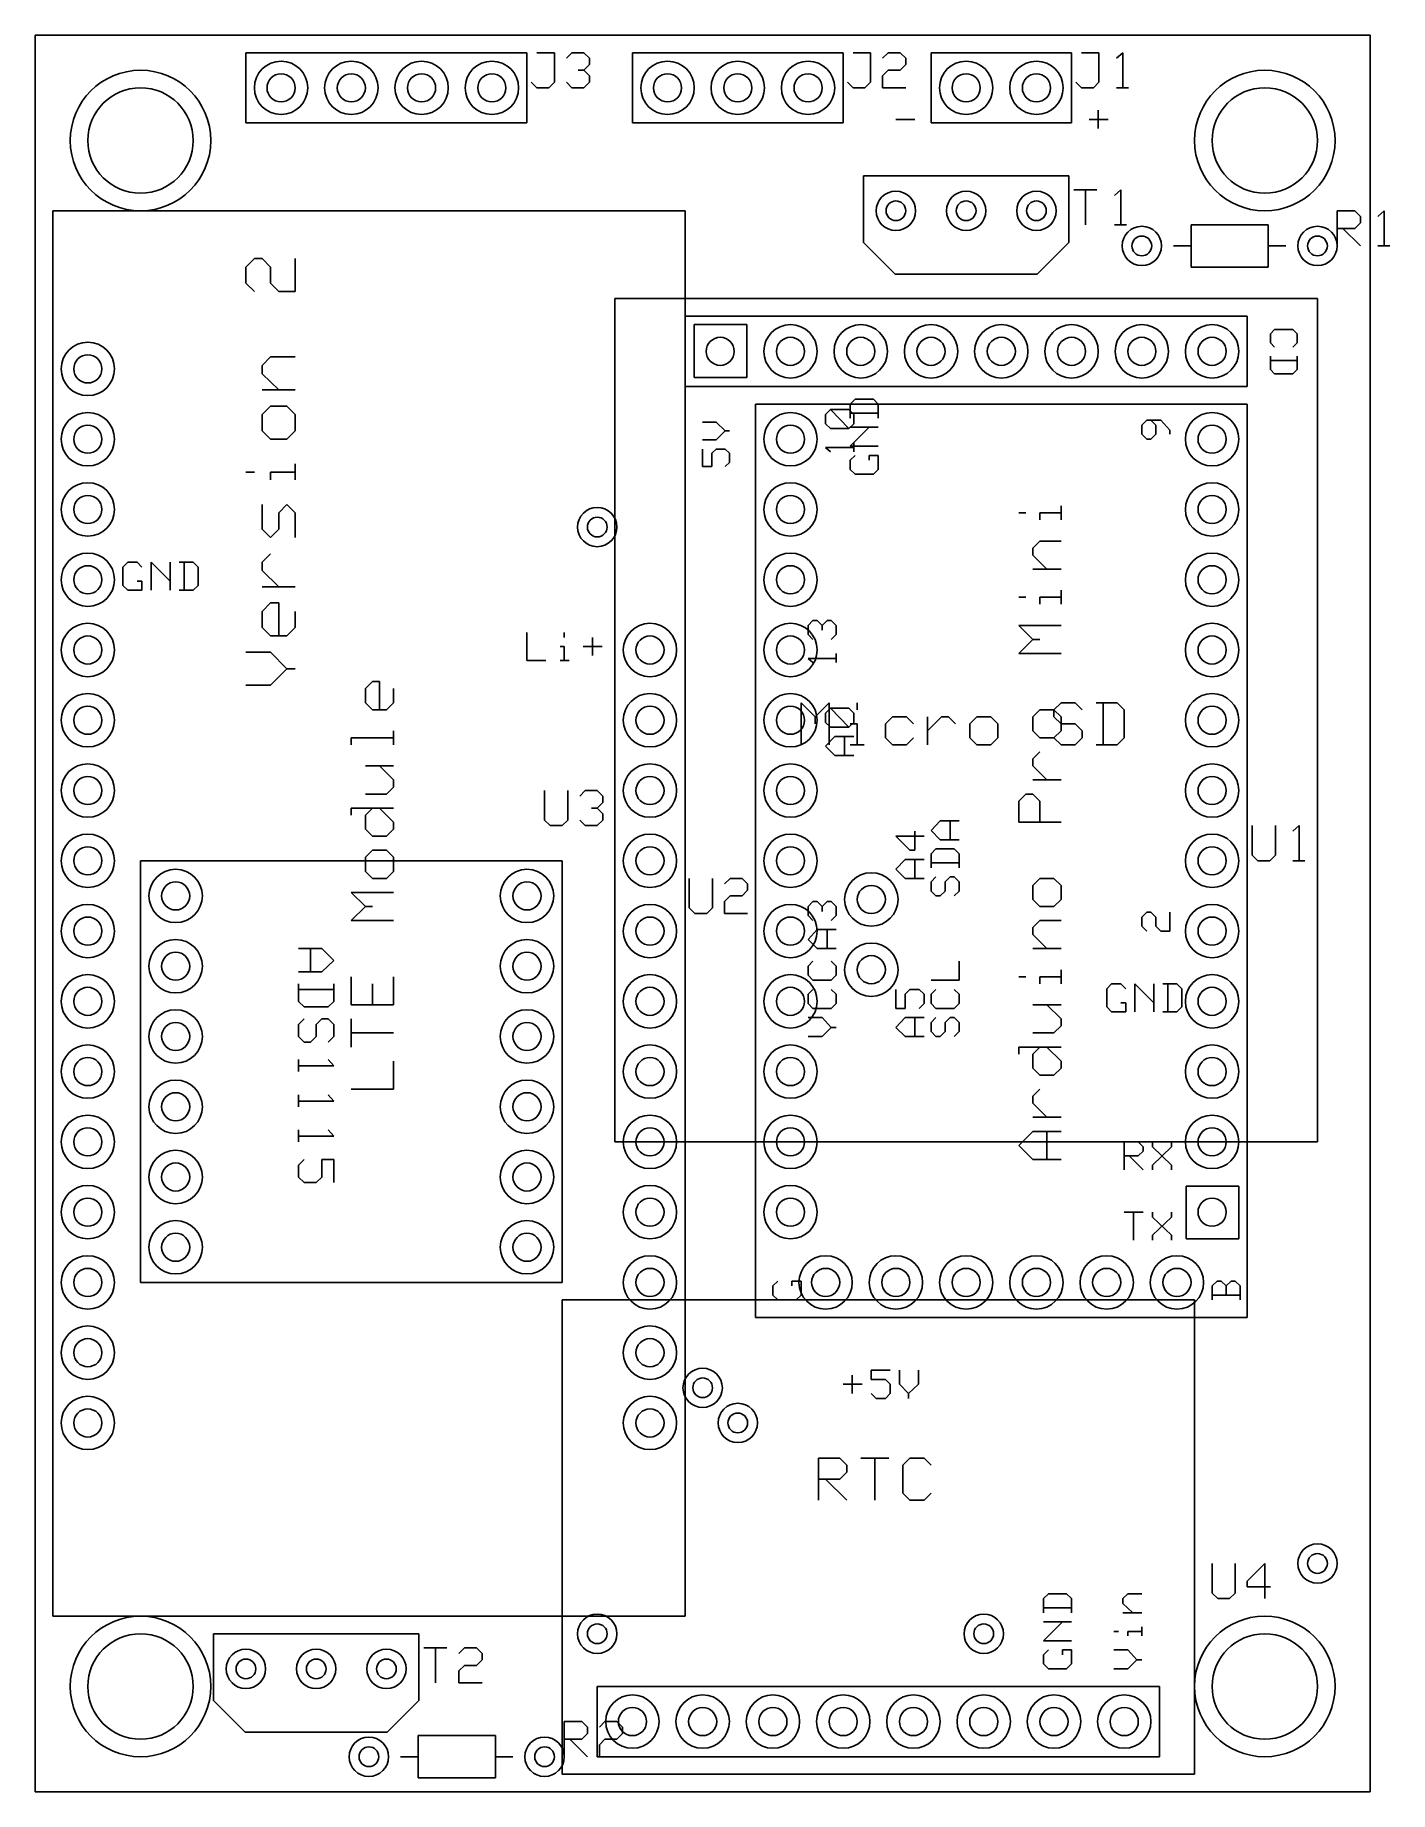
# Model space of a CAD drawing. Extents: x 0 to 49, y 0 to 63.5.
import ezdxf

# ---------------------------------------------------------------- set-up
doc = ezdxf.new("R2010")
doc.units = 0
doc.layers.get('0').update_dxf_attribs({"linetype": 'CONTINUOUS'})

msp = doc.modelspace()

# ---------------------------------------------------------------- linework, layer by layer
at = {"color": 7}
for p, q in [((0, 63.5), (48.26, 63.5)), ((0, 0), (0, 63.5)), ((48.26, 63.5), (48.26, 0)), ((7.62, 62.865), (17.78, 62.865)), ((7.62, 62.865), (7.62, 60.325)), ((17.78, 60.325), (17.78, 62.865)), ((18.136, 62.865), (18.771, 62.865)), ((18.771, 62.865), (18.771, 61.798)), ((19.202, 62.662), (19.406, 62.865)), ((19.406, 62.865), (19.837, 62.865)), ((19.837, 62.865), (20.041, 62.662)), ((21.59, 62.865), (29.21, 62.865)), ((21.59, 62.865), (21.59, 60.325)), ((29.21, 60.325), (29.21, 62.865)), ((29.566, 62.865), (30.201, 62.865)), ((30.201, 62.865), (30.201, 61.798)), ((30.632, 62.662), (30.836, 62.865)), ((30.836, 62.865), (31.267, 62.865)), ((31.267, 62.865), (31.471, 62.662)), ((32.385, 62.865), (32.385, 60.325)), ((37.465, 62.865), (32.385, 62.865)), ((37.465, 60.325), (37.465, 62.865)), ((37.821, 62.865), (38.456, 62.865)), ((38.456, 62.865), (38.456, 61.798)), ((39.091, 62.662), (39.319, 62.865)), ((39.319, 62.865), (39.319, 61.595)), ((19.837, 62.23), (19.634, 62.23)), ((20.041, 62.433), (19.837, 62.23)), ((19.837, 62.23), (20.041, 62.027)), ((20.041, 62.662), (20.041, 62.433)), ((30.836, 62.23), (30.632, 62.027)), ((31.267, 62.23), (30.836, 62.23)), ((31.471, 62.433), (31.267, 62.23)), ((31.471, 62.662), (31.471, 62.433)), ((18.136, 61.595), (17.932, 61.798)), ((18.567, 61.595), (18.136, 61.595)), ((18.771, 61.798), (18.567, 61.595)), ((19.406, 61.595), (19.202, 61.798)), ((19.837, 61.595), (19.406, 61.595)), ((20.041, 61.798), (19.837, 61.595)), ((20.041, 62.027), (20.041, 61.798)), ((29.566, 61.595), (29.362, 61.798)), ((29.997, 61.595), (29.566, 61.595)), ((30.201, 61.798), (29.997, 61.595)), ((30.632, 62.027), (30.632, 61.595)), ((30.632, 61.595), (31.471, 61.595)), ((37.821, 61.595), (37.617, 61.798)), ((38.252, 61.595), (37.821, 61.595)), ((38.456, 61.798), (38.252, 61.595)), ((39.091, 61.595), (39.522, 61.595)), ((7.62, 60.325), (17.78, 60.325)), ((21.59, 60.325), (29.21, 60.325)), ((31.115, 60.452), (31.801, 60.452)), ((32.385, 60.325), (37.465, 60.325)), ((38.1, 60.452), (38.786, 60.452)), ((38.43, 60.782), (38.43, 60.122)), ((29.947, 58.42), (29.947, 56.007)), ((37.363, 58.42), (29.947, 58.42)), ((37.363, 56.007), (37.363, 58.42)), ((37.541, 57.912), (38.379, 57.912)), ((37.973, 57.912), (37.973, 56.642)), ((39.014, 57.709), (39.243, 57.912)), ((39.243, 57.912), (39.243, 56.642)), ((0.635, 57.15), (23.495, 57.15)), ((0.635, 57.15), (0.635, 6.35)), ((23.495, 6.35), (23.495, 57.15)), ((47.066, 55.88), (47.066, 57.15)), ((47.066, 57.15), (47.701, 57.15)), ((47.701, 57.15), (47.904, 56.947)), ((48.539, 56.947), (48.768, 57.15)), ((48.768, 57.15), (48.768, 55.88)), ((39.014, 56.642), (39.446, 56.642)), ((41.783, 55.118), (41.783, 56.642)), ((44.577, 56.642), (41.783, 56.642)), ((44.577, 56.642), (44.577, 55.118)), ((47.701, 56.515), (47.066, 56.515)), ((47.269, 56.515), (47.904, 55.88)), ((47.904, 56.718), (47.701, 56.515)), ((47.904, 56.947), (47.904, 56.718)), ((29.947, 56.007), (31.09, 54.864)), ((36.22, 54.864), (37.363, 56.007)), ((41.783, 55.88), (41.148, 55.88)), ((44.577, 55.88), (45.212, 55.88)), ((48.539, 55.88), (48.971, 55.88)), ((7.62, 55.118), (7.925, 55.423)), ((7.925, 55.423), (8.204, 55.423)), ((8.204, 55.423), (8.509, 55.118)), ((9.398, 54.229), (9.398, 55.423)), ((7.62, 54.534), (7.62, 55.118)), ((8.509, 55.118), (8.509, 54.534)), ((31.09, 54.864), (36.22, 54.864)), ((41.783, 55.118), (44.577, 55.118)), ((7.925, 54.229), (7.62, 54.534)), ((8.509, 54.534), (8.814, 54.229)), ((8.814, 54.229), (9.398, 54.229)), ((20.955, 53.975), (20.955, 23.495)), ((46.355, 53.975), (20.955, 53.975)), ((46.355, 53.975), (46.355, 23.495)), ((23.495, 53.34), (23.495, 50.8)), ((23.495, 53.34), (43.815, 53.34)), ((43.815, 50.8), (43.815, 53.34)), ((23.825, 53.035), (25.73, 53.035)), ((23.825, 51.13), (23.825, 53.035)), ((25.73, 53.035), (25.73, 51.13)), ((44.806, 52.857), (44.653, 52.705)), ((44.653, 52.705), (44.653, 52.375)), ((45.466, 52.857), (44.806, 52.857)), ((45.618, 52.705), (45.466, 52.857)), ((45.618, 52.375), (45.618, 52.705)), ((44.653, 52.375), (44.806, 52.222)), ((45.466, 52.222), (45.618, 52.375)), ((8.204, 51.562), (8.509, 51.867)), ((8.204, 51.257), (8.204, 51.562)), ((8.509, 51.867), (9.398, 51.867)), ((44.653, 51.41), (44.653, 51.892)), ((45.618, 51.74), (44.653, 51.74)), ((45.618, 51.892), (45.618, 51.41)), ((8.814, 50.673), (8.204, 51.257)), ((43.815, 50.8), (23.495, 50.8)), ((25.73, 51.13), (23.825, 51.13)), ((44.806, 51.257), (44.653, 51.41)), ((45.466, 51.257), (44.806, 51.257)), ((45.618, 51.41), (45.466, 51.257)), ((8.204, 50.673), (9.398, 50.673)), ((26.035, 17.145), (26.035, 50.165)), ((26.035, 50.165), (43.815, 50.165)), ((29.464, 50.165), (29.642, 50.343)), ((29.464, 49.657), (29.464, 50.165)), ((29.642, 50.343), (30.302, 50.343)), ((30.302, 50.343), (30.48, 50.165)), ((30.48, 50.165), (30.48, 49.657)), ((43.815, 17.145), (43.815, 50.165)), ((8.509, 50.089), (8.204, 49.784)), ((8.204, 49.784), (8.204, 49.2)), ((9.093, 50.089), (8.509, 50.089)), ((9.398, 49.784), (9.093, 50.089)), ((9.398, 49.2), (9.398, 49.784)), ((28.575, 49.784), (28.753, 49.962)), ((28.575, 49.454), (28.575, 49.784)), ((28.753, 49.962), (29.413, 49.962)), ((29.413, 49.276), (28.753, 49.962)), ((29.413, 49.962), (29.591, 49.784)), ((29.464, 49.835), (30.48, 49.835)), ((29.591, 49.784), (29.591, 49.454)), ((40.005, 49.403), (40.183, 49.581)), ((40.183, 49.581), (40.691, 49.581)), ((40.335, 49.581), (40.513, 49.403)), ((40.691, 49.581), (41.021, 49.225)), ((8.204, 49.2), (8.509, 48.895)), ((8.509, 48.895), (9.093, 48.895)), ((9.093, 48.895), (9.398, 49.2)), ((24.613, 49.505), (24.13, 49.505)), ((24.943, 49.2), (24.613, 49.505)), ((24.613, 48.87), (24.943, 49.2)), ((24.943, 49.2), (25.095, 49.2)), ((28.753, 49.276), (28.575, 49.454)), ((29.413, 49.276), (28.753, 49.276)), ((29.591, 49.454), (29.413, 49.276)), ((29.464, 48.641), (30.15, 49.327)), ((29.464, 49.327), (30.48, 49.327)), ((40.005, 49.073), (40.005, 49.403)), ((40.183, 48.895), (40.005, 49.073)), ((40.335, 48.895), (40.183, 48.895)), ((40.513, 49.073), (40.335, 48.895)), ((40.513, 49.403), (40.513, 49.073)), ((41.021, 49.225), (41.021, 49.073)), ((24.13, 48.87), (24.613, 48.87)), ((24.13, 48.539), (24.13, 47.904)), ((24.46, 48.387), (24.613, 48.539)), ((24.46, 47.904), (24.46, 48.387)), ((24.613, 48.539), (24.943, 48.539)), ((24.943, 48.539), (25.095, 48.387)), ((25.095, 48.387), (25.095, 48.057)), ((28.753, 48.438), (28.575, 48.59)), ((28.575, 48.59), (29.591, 48.59)), ((30.48, 48.641), (29.464, 48.641)), ((29.642, 48.311), (29.464, 48.133)), ((29.591, 48.438), (29.591, 48.768)), ((30.48, 48.311), (30.15, 48.311)), ((30.15, 48.311), (30.15, 48.133)), ((30.48, 47.803), (30.48, 48.311)), ((7.62, 47.701), (7.925, 47.701)), ((8.509, 47.422), (8.509, 47.701)), ((8.509, 47.701), (9.398, 47.701)), ((9.398, 47.422), (9.398, 48.006)), ((24.13, 47.904), (24.46, 47.904)), ((25.095, 48.057), (24.943, 47.904)), ((29.464, 48.133), (29.464, 47.803)), ((29.464, 47.803), (29.642, 47.625)), ((29.642, 47.625), (30.302, 47.625)), ((30.302, 47.625), (30.48, 47.803)), ((8.204, 46.533), (8.204, 45.644)), ((8.814, 46.228), (9.093, 46.533)), ((9.093, 46.533), (9.398, 46.228)), ((37.084, 45.974), (37.084, 46.482)), ((8.814, 45.644), (8.814, 46.228)), ((9.398, 46.228), (9.398, 45.339)), ((35.56, 46.228), (35.814, 46.228)), ((36.322, 45.974), (36.322, 46.228)), ((36.322, 46.228), (37.084, 46.228)), ((8.204, 45.644), (8.509, 45.339)), ((8.509, 45.339), (8.814, 45.644)), ((36.068, 44.958), (36.322, 45.212)), ((36.322, 45.212), (37.084, 45.212)), ((3.353, 44.45), (3.175, 44.272)), ((3.683, 44.45), (3.353, 44.45)), ((3.861, 44.272), (3.683, 44.45)), ((4.191, 43.434), (4.191, 44.45)), ((4.191, 44.45), (4.877, 43.764)), ((4.877, 44.45), (4.877, 43.434)), ((5.207, 44.45), (5.715, 44.45)), ((5.385, 44.45), (5.385, 43.434)), ((5.715, 44.45), (5.893, 44.272)), ((8.204, 44.45), (8.509, 44.755)), ((8.204, 44.145), (8.204, 44.45)), ((36.068, 44.704), (36.068, 44.958)), ((36.576, 44.196), (36.068, 44.704)), ((3.175, 44.272), (3.175, 43.612)), ((5.893, 44.272), (5.893, 43.612)), ((8.814, 43.561), (8.204, 44.145)), ((36.068, 44.196), (37.084, 44.196)), ((3.175, 43.612), (3.353, 43.434)), ((3.353, 43.434), (3.861, 43.434)), ((3.861, 43.764), (3.683, 43.764)), ((3.861, 43.434), (3.861, 43.764)), ((5.715, 43.434), (5.207, 43.434)), ((5.893, 43.612), (5.715, 43.434)), ((8.204, 43.561), (9.398, 43.561)), ((35.56, 43.18), (35.814, 43.18)), ((36.322, 42.926), (36.322, 43.18)), ((36.322, 43.18), (37.084, 43.18)), ((37.084, 42.926), (37.084, 43.434)), ((8.509, 42.977), (8.204, 42.672)), ((8.204, 42.672), (8.204, 42.088)), ((8.814, 42.977), (8.509, 42.977)), ((8.814, 41.783), (8.814, 42.977)), ((9.398, 42.088), (9.398, 42.672)), ((8.204, 42.088), (8.509, 41.783)), ((9.093, 41.783), (9.398, 42.088)), ((17.78, 41.91), (17.78, 40.894)), ((19.126, 41.91), (19.126, 41.732)), ((27.94, 42.164), (28.118, 42.342)), ((27.94, 41.834), (27.94, 42.164)), ((28.118, 42.342), (28.27, 42.342)), ((28.27, 42.342), (28.448, 42.164)), ((28.448, 42.164), (28.626, 42.342)), ((28.448, 42.164), (28.448, 41.986)), ((28.626, 42.342), (28.778, 42.342)), ((28.778, 42.342), (28.956, 42.164)), ((28.956, 42.164), (28.956, 41.834)), ((36.068, 41.656), (35.56, 42.164)), ((35.56, 42.164), (37.084, 42.164)), ((8.509, 41.783), (9.093, 41.783)), ((18.974, 41.402), (19.126, 41.402)), ((19.126, 41.402), (19.126, 40.894)), ((19.812, 41.402), (20.498, 41.402)), ((20.142, 41.732), (20.142, 41.072)), ((28.118, 41.656), (27.94, 41.834)), ((28.956, 41.834), (28.778, 41.656)), ((35.56, 41.148), (36.068, 41.656)), ((36.068, 41.656), (36.322, 41.656)), ((8.509, 41.199), (7.62, 41.199)), ((9.093, 40.589), (8.509, 41.199)), ((17.78, 40.894), (18.466, 40.894)), ((18.974, 40.894), (19.304, 40.894)), ((28.118, 40.818), (27.94, 40.97)), ((27.94, 40.97), (28.956, 40.97)), ((28.956, 40.818), (28.956, 41.148)), ((37.084, 41.148), (35.56, 41.148)), ((7.62, 40.005), (8.509, 40.005)), ((8.509, 40.005), (9.093, 40.589)), ((9.093, 40.589), (9.398, 40.589)), ((12.192, 40.132), (11.938, 39.878)), ((12.446, 40.132), (12.192, 40.132)), ((12.446, 39.116), (12.446, 40.132)), ((11.938, 39.878), (11.938, 39.37)), ((12.954, 39.37), (12.954, 39.878)), ((11.938, 39.37), (12.192, 39.116)), ((12.192, 39.116), (12.7, 39.116)), ((12.7, 39.116), (12.954, 39.37)), ((27.686, 37.846), (27.686, 39.37)), ((27.686, 39.37), (28.194, 38.862)), ((28.194, 38.862), (28.702, 39.37)), ((28.194, 38.862), (28.194, 38.608)), ((28.575, 38.989), (28.753, 39.167)), ((28.575, 38.659), (28.575, 38.989)), ((28.702, 39.37), (28.702, 37.846)), ((28.753, 39.167), (29.413, 39.167)), ((29.413, 38.481), (28.753, 39.167)), ((29.413, 39.167), (29.591, 38.989)), ((29.591, 38.989), (29.591, 38.659)), ((29.718, 39.37), (29.718, 39.116)), ((30.988, 38.862), (30.734, 38.608)), ((31.496, 38.862), (30.988, 38.862)), ((31.75, 38.608), (31.496, 38.862)), ((32.258, 38.862), (32.258, 37.846)), ((32.258, 38.354), (32.766, 38.862)), ((32.766, 38.862), (33.02, 38.862)), ((33.02, 38.862), (33.274, 38.608)), ((34.036, 38.862), (33.782, 38.608)), ((34.544, 38.862), (34.036, 38.862)), ((34.798, 38.608), (34.544, 38.862)), ((36.322, 39.116), (36.068, 38.862)), ((36.068, 38.862), (36.068, 38.354)), ((36.83, 39.116), (36.322, 39.116)), ((37.084, 39.37), (36.83, 39.116)), ((36.83, 39.116), (36.83, 38.862)), ((37.084, 38.862), (36.83, 39.116)), ((36.83, 38.862), (37.084, 38.608)), ((37.592, 39.37), (37.084, 39.37)), ((37.084, 38.354), (37.084, 38.862)), ((37.846, 39.116), (37.592, 39.37)), ((38.354, 39.37), (39.116, 39.37)), ((38.608, 39.37), (38.608, 37.846)), ((39.116, 39.37), (39.37, 39.116)), ((39.37, 39.116), (39.37, 38.1)), ((11.43, 37.846), (11.43, 38.1)), ((11.43, 38.1), (12.954, 38.1)), ((12.954, 37.846), (12.954, 38.354)), ((28.753, 38.481), (28.575, 38.659)), ((28.575, 37.795), (28.905, 38.151)), ((29.413, 38.481), (28.753, 38.481)), ((28.905, 38.151), (29.591, 38.151)), ((29.261, 37.465), (29.261, 38.151)), ((29.591, 38.659), (29.413, 38.481)), ((29.464, 38.608), (29.718, 38.608)), ((29.718, 38.608), (29.718, 37.846)), ((30.734, 38.608), (30.734, 38.1)), ((30.734, 38.1), (30.988, 37.846)), ((31.496, 37.846), (31.75, 38.1)), ((33.782, 38.608), (33.782, 38.1)), ((33.782, 38.1), (34.036, 37.846)), ((34.544, 37.846), (34.798, 38.1)), ((34.798, 38.1), (34.798, 38.608)), ((36.068, 38.354), (36.322, 38.1)), ((36.322, 38.1), (36.83, 38.1)), ((36.83, 38.1), (37.084, 38.354)), ((37.084, 37.846), (36.83, 38.1)), ((37.084, 38.608), (37.592, 38.608)), ((37.592, 38.608), (37.846, 38.354)), ((37.846, 38.1), (37.592, 37.846)), ((37.846, 38.354), (37.846, 38.1)), ((39.37, 38.1), (39.116, 37.846)), ((28.905, 37.465), (28.575, 37.795)), ((29.591, 37.465), (28.905, 37.465)), ((29.464, 37.846), (29.972, 37.846)), ((30.988, 37.846), (31.496, 37.846)), ((34.036, 37.846), (34.544, 37.846)), ((36.068, 37.338), (36.322, 37.592)), ((37.592, 37.846), (37.084, 37.846)), ((39.116, 37.846), (38.354, 37.846)), ((11.938, 37.084), (12.954, 37.084)), ((12.954, 36.576), (12.446, 37.084)), ((36.068, 37.084), (36.068, 37.338)), ((36.576, 36.576), (36.068, 37.084)), ((12.7, 36.068), (12.954, 36.322)), ((12.954, 36.322), (12.954, 36.576)), ((18.415, 36.195), (18.415, 35.128)), ((19.253, 35.128), (19.253, 36.195)), ((19.685, 35.992), (19.888, 36.195)), ((19.888, 36.195), (20.32, 36.195)), ((20.32, 36.195), (20.523, 35.992)), ((36.068, 36.576), (37.084, 36.576)), ((11.43, 35.306), (11.43, 35.56)), ((11.43, 35.56), (12.954, 35.56)), ((11.938, 36.068), (12.7, 36.068)), ((12.192, 35.56), (11.938, 35.306)), ((12.954, 35.052), (12.446, 35.56)), ((20.32, 35.56), (20.117, 35.56)), ((20.523, 35.763), (20.32, 35.56)), ((20.32, 35.56), (20.523, 35.357)), ((20.523, 35.992), (20.523, 35.763)), ((35.56, 35.814), (35.814, 36.068)), ((35.56, 35.052), (35.56, 35.814)), ((35.814, 36.068), (36.068, 36.068)), ((36.068, 36.068), (36.322, 35.814)), ((36.322, 35.814), (36.322, 35.052)), ((11.938, 35.306), (11.938, 34.798)), ((12.954, 34.798), (12.954, 35.052)), ((18.415, 35.128), (18.618, 34.925)), ((19.05, 34.925), (19.253, 35.128)), ((19.888, 34.925), (19.685, 35.128)), ((20.523, 35.128), (20.32, 34.925)), ((20.523, 35.357), (20.523, 35.128)), ((32.385, 34.747), (32.715, 35.103)), ((32.715, 35.103), (33.401, 35.103)), ((33.071, 34.417), (33.071, 35.103)), ((37.084, 35.052), (35.56, 35.052)), ((11.938, 34.798), (12.192, 34.544)), ((12.192, 34.544), (12.7, 34.544)), ((12.7, 34.544), (12.954, 34.798)), ((18.618, 34.925), (19.05, 34.925)), ((20.32, 34.925), (19.888, 34.925)), ((31.623, 34.036), (31.115, 34.544)), ((31.115, 34.544), (32.131, 34.544)), ((31.801, 34.722), (31.801, 34.036)), ((32.715, 34.417), (32.385, 34.747)), ((33.401, 34.417), (32.715, 34.417)), ((43.993, 34.925), (43.993, 33.858)), ((44.831, 33.858), (44.831, 34.925)), ((45.466, 34.722), (45.695, 34.925)), ((45.695, 34.925), (45.695, 33.655)), ((3.81, 33.655), (3.81, 18.415)), ((19.05, 33.655), (3.81, 33.655)), ((12.192, 34.036), (11.938, 33.782)), ((11.938, 33.782), (11.938, 33.274)), ((12.7, 34.036), (12.192, 34.036)), ((12.954, 33.782), (12.7, 34.036)), ((12.954, 33.274), (12.954, 33.782)), ((19.05, 33.655), (19.05, 18.415)), ((31.115, 33.35), (31.445, 33.706)), ((31.445, 33.706), (32.131, 33.706)), ((31.801, 34.036), (31.623, 34.036)), ((31.801, 33.02), (31.801, 33.706)), ((32.385, 33.909), (32.563, 34.087)), ((32.385, 33.401), (32.385, 33.909)), ((32.563, 34.087), (33.223, 34.087)), ((33.223, 34.087), (33.401, 33.909)), ((33.401, 33.909), (33.401, 33.401)), ((43.993, 33.858), (44.196, 33.655)), ((44.196, 33.655), (44.628, 33.655)), ((44.628, 33.655), (44.831, 33.858)), ((45.466, 33.655), (45.898, 33.655)), ((11.938, 33.274), (12.192, 33.02)), ((12.192, 33.02), (12.7, 33.02)), ((12.7, 33.02), (12.954, 33.274)), ((23.647, 33.02), (23.647, 31.953)), ((24.486, 31.953), (24.486, 33.02)), ((24.917, 32.817), (25.121, 33.02)), ((25.121, 33.02), (25.552, 33.02)), ((25.552, 33.02), (25.756, 32.817)), ((31.445, 33.02), (31.115, 33.35)), ((32.131, 33.02), (31.445, 33.02)), ((32.385, 33.579), (33.401, 33.579)), ((32.563, 33.071), (32.385, 32.893)), ((32.893, 32.893), (33.071, 33.071)), ((33.071, 33.071), (33.223, 33.071)), ((33.223, 33.071), (33.401, 32.893)), ((36.322, 33.02), (36.068, 32.766)), ((36.83, 33.02), (36.322, 33.02)), ((37.084, 32.766), (36.83, 33.02)), ((11.938, 32.004), (11.43, 32.512)), ((11.43, 32.512), (12.954, 32.512)), ((25.756, 32.588), (25.552, 32.385)), ((25.756, 32.817), (25.756, 32.588)), ((32.385, 32.893), (32.385, 32.563)), ((32.385, 32.563), (32.563, 32.385)), ((32.715, 32.385), (32.893, 32.563)), ((32.893, 32.563), (32.893, 32.893)), ((33.401, 32.563), (33.223, 32.385)), ((33.401, 32.893), (33.401, 32.563)), ((36.068, 32.766), (36.068, 32.258)), ((37.084, 32.258), (37.084, 32.766)), ((11.43, 31.496), (11.938, 32.004)), ((11.938, 32.004), (12.192, 32.004)), ((23.647, 31.953), (23.851, 31.75)), ((23.851, 31.75), (24.282, 31.75)), ((24.282, 31.75), (24.486, 31.953)), ((25.121, 32.385), (24.917, 32.182)), ((24.917, 32.182), (24.917, 31.75)), ((24.917, 31.75), (25.756, 31.75)), ((25.552, 32.385), (25.121, 32.385)), ((27.94, 32.004), (28.118, 32.182)), ((27.94, 31.674), (27.94, 32.004)), ((28.118, 32.182), (28.27, 32.182)), ((28.27, 32.182), (28.448, 32.004)), ((28.448, 32.004), (28.626, 32.182)), ((28.448, 32.004), (28.448, 31.826)), ((28.626, 32.182), (28.778, 32.182)), ((28.778, 32.182), (28.956, 32.004)), ((28.956, 32.004), (28.956, 31.674)), ((32.563, 32.385), (32.715, 32.385)), ((36.068, 32.258), (36.322, 32.004)), ((36.322, 32.004), (36.83, 32.004)), ((36.83, 32.004), (37.084, 32.258)), ((40.005, 31.623), (40.183, 31.801)), ((40.183, 31.801), (40.335, 31.801)), ((40.335, 31.801), (40.513, 31.623)), ((41.021, 31.115), (41.021, 31.801)), ((12.954, 31.496), (11.43, 31.496)), ((28.118, 31.496), (27.94, 31.674)), ((27.94, 30.81), (28.27, 31.166)), ((28.27, 31.166), (28.956, 31.166)), ((28.626, 30.48), (28.626, 31.166)), ((28.956, 31.674), (28.778, 31.496)), ((36.068, 31.242), (36.322, 31.496)), ((36.068, 30.988), (36.068, 31.242)), ((36.322, 31.496), (37.084, 31.496)), ((40.005, 31.293), (40.005, 31.623)), ((40.183, 31.115), (40.005, 31.293)), ((40.513, 31.623), (40.513, 31.293)), ((40.513, 31.293), (40.691, 31.115)), ((40.691, 31.115), (41.021, 31.115)), ((9.525, 30.48), (10.363, 30.48)), ((9.957, 30.48), (9.957, 29.642)), ((10.363, 30.48), (10.795, 30.048)), ((28.27, 30.48), (27.94, 30.81)), ((28.956, 30.48), (28.27, 30.48)), ((36.576, 30.48), (36.068, 30.988)), ((36.068, 30.48), (37.084, 30.48)), ((10.795, 30.048), (10.363, 29.642)), ((28.118, 30.023), (27.94, 29.845)), ((27.94, 29.845), (27.94, 29.515)), ((28.956, 29.845), (28.778, 30.023)), ((28.956, 29.515), (28.956, 29.845)), ((33.401, 29.337), (33.401, 30.023)), ((10.363, 29.642), (9.525, 29.642)), ((9.525, 28.575), (9.525, 29.21)), ((10.795, 29.21), (10.795, 28.575)), ((11.43, 29.464), (11.43, 28.448)), ((12.192, 28.448), (12.192, 29.21)), ((12.954, 28.448), (12.954, 29.464)), ((27.94, 29.515), (28.118, 29.337)), ((28.118, 29.337), (28.778, 29.337)), ((28.778, 29.337), (28.956, 29.515)), ((32.385, 29.337), (33.401, 29.337)), ((35.56, 29.464), (35.814, 29.464)), ((36.322, 29.21), (36.322, 29.464)), ((36.322, 29.464), (37.084, 29.464)), ((37.084, 29.21), (37.084, 29.718)), ((38.913, 29.21), (38.735, 29.032)), ((39.243, 29.21), (38.913, 29.21)), ((39.421, 29.032), (39.243, 29.21)), ((39.751, 28.194), (39.751, 29.21)), ((39.751, 29.21), (40.437, 28.524)), ((40.437, 29.21), (40.437, 28.194)), ((40.767, 29.21), (41.275, 29.21)), ((40.945, 29.21), (40.945, 28.194)), ((41.275, 29.21), (41.453, 29.032)), ((10.795, 29.007), (9.525, 29.007)), ((9.728, 28.372), (9.525, 28.575)), ((10.795, 28.575), (10.592, 28.372)), ((28.118, 29.007), (27.94, 28.829)), ((27.94, 28.829), (27.94, 28.499)), ((28.956, 28.829), (28.778, 29.007)), ((28.956, 28.499), (28.956, 28.829)), ((31.115, 29.007), (31.115, 28.321)), ((31.445, 28.829), (31.623, 29.007)), ((31.445, 28.321), (31.445, 28.829)), ((31.623, 29.007), (31.953, 29.007)), ((31.953, 29.007), (32.131, 28.829)), ((32.131, 28.829), (32.131, 28.499)), ((32.563, 29.007), (32.385, 28.829)), ((32.385, 28.829), (32.385, 28.499)), ((33.401, 28.829), (33.223, 29.007)), ((33.401, 28.499), (33.401, 28.829)), ((38.735, 29.032), (38.735, 28.372)), ((41.453, 29.032), (41.453, 28.372)), ((9.525, 27.737), (9.728, 27.94)), ((10.592, 28.372), (9.728, 28.372)), ((10.363, 27.94), (10.16, 27.737)), ((10.592, 27.94), (10.363, 27.94)), ((10.795, 27.737), (10.592, 27.94)), ((11.43, 28.448), (12.954, 28.448)), ((11.43, 26.924), (11.43, 27.94)), ((27.94, 28.499), (28.118, 28.321)), ((28.448, 27.991), (27.94, 27.991)), ((28.118, 28.321), (28.778, 28.321)), ((28.778, 27.635), (28.448, 27.991)), ((28.778, 28.321), (28.956, 28.499)), ((31.115, 28.321), (31.445, 28.321)), ((31.115, 27.635), (31.445, 27.991)), ((31.445, 27.991), (32.131, 27.991)), ((31.801, 27.305), (31.801, 27.991)), ((32.131, 28.499), (31.953, 28.321)), ((32.385, 28.499), (32.563, 28.321)), ((32.563, 27.991), (32.385, 27.813)), ((32.563, 28.321), (33.223, 28.321)), ((32.893, 27.813), (33.071, 27.991)), ((33.071, 27.991), (33.223, 27.991)), ((33.223, 28.321), (33.401, 28.499)), ((33.223, 27.991), (33.401, 27.813)), ((36.068, 28.448), (37.084, 28.448)), ((37.084, 27.94), (36.576, 28.448)), ((37.084, 27.686), (37.084, 27.94)), ((38.735, 28.372), (38.913, 28.194)), ((38.913, 28.194), (39.421, 28.194)), ((39.421, 28.524), (39.243, 28.524)), ((39.421, 28.194), (39.421, 28.524)), ((41.275, 28.194), (40.767, 28.194)), ((41.453, 28.372), (41.275, 28.194)), ((9.525, 27.305), (9.525, 27.737)), ((9.728, 27.102), (9.525, 27.305)), ((10.16, 27.305), (9.957, 27.102)), ((10.16, 27.737), (10.16, 27.305)), ((10.592, 27.102), (10.795, 27.305)), ((10.795, 27.305), (10.795, 27.737)), ((11.43, 27.432), (12.954, 27.432)), ((27.94, 27.305), (28.448, 27.305)), ((28.448, 27.305), (28.778, 27.635)), ((28.778, 27.635), (28.956, 27.635)), ((31.445, 27.305), (31.115, 27.635)), ((32.131, 27.305), (31.445, 27.305)), ((32.385, 27.813), (32.385, 27.483)), ((32.385, 27.483), (32.563, 27.305)), ((32.563, 27.305), (32.715, 27.305)), ((32.715, 27.305), (32.893, 27.483)), ((32.893, 27.483), (32.893, 27.813)), ((33.401, 27.483), (33.223, 27.305)), ((33.401, 27.813), (33.401, 27.483)), ((36.068, 27.432), (36.83, 27.432)), ((36.83, 27.432), (37.084, 27.686)), ((9.957, 27.102), (9.728, 27.102)), ((35.56, 26.67), (35.56, 26.924)), ((35.56, 26.924), (37.084, 26.924)), ((36.322, 26.924), (36.068, 26.67)), ((36.068, 26.67), (36.068, 26.162)), ((37.084, 26.416), (36.576, 26.924)), ((9.525, 26.467), (9.525, 26.035)), ((10.795, 26.238), (9.525, 26.238)), ((10.592, 26.467), (10.795, 26.238)), ((12.954, 25.4), (12.954, 26.416)), ((36.068, 26.162), (36.322, 25.908)), ((36.83, 25.908), (37.084, 26.162)), ((37.084, 26.162), (37.084, 26.416)), ((11.43, 25.4), (12.954, 25.4)), ((36.068, 25.146), (36.322, 25.4)), ((36.322, 25.908), (36.83, 25.908)), ((9.525, 25.197), (9.525, 24.765)), ((10.795, 24.968), (9.525, 24.968)), ((10.592, 25.197), (10.795, 24.968)), ((36.068, 24.892), (36.068, 25.146)), ((36.576, 24.384), (36.068, 24.892)), ((36.068, 24.384), (37.084, 24.384)), ((9.525, 23.927), (9.525, 23.495)), ((10.795, 23.698), (9.525, 23.698)), ((10.592, 23.927), (10.795, 23.698)), ((46.355, 23.495), (20.955, 23.495)), ((35.56, 23.368), (36.068, 23.876)), ((36.068, 23.876), (37.084, 23.876)), ((36.576, 22.86), (36.576, 23.876)), ((39.37, 22.479), (39.37, 23.495)), ((39.37, 23.495), (39.878, 23.495)), ((39.878, 23.495), (40.056, 23.317)), ((40.386, 23.495), (40.386, 23.317)), ((41.072, 23.495), (41.072, 23.317)), ((9.525, 22.657), (9.728, 22.86)), ((10.795, 22.86), (10.363, 22.86)), ((10.363, 22.86), (10.363, 22.225)), ((10.795, 22.022), (10.795, 22.86)), ((36.068, 22.86), (35.56, 23.368)), ((37.084, 22.86), (36.068, 22.86)), ((39.878, 22.987), (39.37, 22.987)), ((39.548, 22.987), (40.056, 22.479)), ((40.056, 23.165), (39.878, 22.987)), ((40.056, 23.317), (40.056, 23.165)), ((40.386, 23.317), (41.072, 22.657)), ((41.072, 23.317), (40.386, 22.657)), ((9.525, 22.225), (9.525, 22.657)), ((9.728, 22.022), (9.525, 22.225)), ((10.363, 22.225), (10.16, 22.022)), ((40.386, 22.657), (40.386, 22.479)), ((41.072, 22.657), (41.072, 22.479)), ((10.16, 22.022), (9.728, 22.022)), ((41.605, 21.895), (43.51, 21.895)), ((41.605, 19.99), (41.605, 21.895)), ((43.51, 21.895), (43.51, 19.99)), ((39.37, 20.955), (40.056, 20.955)), ((39.7, 20.955), (39.7, 19.939)), ((40.386, 20.955), (40.386, 20.777)), ((41.072, 20.955), (41.072, 20.777)), ((40.386, 20.777), (41.072, 20.117)), ((41.072, 20.777), (40.386, 20.117)), ((40.386, 20.117), (40.386, 19.939)), ((41.072, 20.117), (41.072, 19.939)), ((43.51, 19.99), (41.605, 19.99)), ((19.05, 18.415), (3.81, 18.415)), ((26.848, 18.466), (26.67, 18.288)), ((27.686, 18.466), (27.356, 18.466)), ((27.356, 18.466), (27.356, 18.288)), ((27.686, 17.958), (27.686, 18.466)), ((42.545, 18.288), (42.723, 18.466)), ((42.723, 18.466), (42.875, 18.466)), ((42.875, 18.466), (43.053, 18.288)), ((43.053, 18.288), (43.231, 18.466)), ((43.231, 18.466), (43.383, 18.466)), ((43.383, 18.466), (43.561, 18.288)), ((41.91, 17.78), (19.05, 17.78)), ((19.05, 17.78), (19.05, 0.635)), ((26.67, 18.288), (26.67, 17.958)), ((26.67, 17.958), (26.848, 17.78)), ((26.848, 17.78), (27.508, 17.78)), ((27.508, 17.78), (27.686, 17.958)), ((41.91, 0.635), (41.91, 17.78)), ((42.545, 17.78), (42.545, 18.288)), ((42.545, 17.958), (43.561, 17.958)), ((43.053, 17.958), (43.053, 18.288)), ((43.561, 18.288), (43.561, 17.78)), ((26.035, 17.145), (43.815, 17.145)), ((30.912, 15.24), (30.226, 15.24)), ((30.226, 15.24), (30.226, 14.91)), ((31.242, 15.24), (31.242, 14.732)), ((31.928, 14.732), (31.928, 15.24)), ((29.21, 14.732), (29.896, 14.732)), ((29.54, 15.062), (29.54, 14.402)), ((30.226, 14.91), (30.734, 14.91)), ((30.734, 14.91), (30.912, 14.732)), ((30.912, 14.732), (30.912, 14.402)), ((31.242, 14.732), (31.572, 14.402)), ((31.572, 14.402), (31.928, 14.732)), ((30.404, 14.224), (30.226, 14.402)), ((30.734, 14.224), (30.404, 14.224)), ((30.912, 14.402), (30.734, 14.224)), ((31.572, 14.402), (31.572, 14.224)), ((28.321, 10.541), (28.321, 12.065)), ((28.321, 12.065), (29.083, 12.065)), ((29.083, 12.065), (29.337, 11.811)), ((29.845, 12.065), (30.861, 12.065)), ((30.353, 12.065), (30.353, 10.541)), ((31.623, 12.065), (31.369, 11.811)), ((32.131, 12.065), (31.623, 12.065)), ((32.385, 11.811), (32.131, 12.065)), ((29.337, 11.557), (29.083, 11.303)), ((29.337, 11.811), (29.337, 11.557)), ((31.369, 11.811), (31.369, 10.795)), ((29.083, 11.303), (28.321, 11.303)), ((28.575, 11.303), (29.337, 10.541)), ((31.369, 10.795), (31.623, 10.541)), ((32.131, 10.541), (32.385, 10.795)), ((31.623, 10.541), (32.131, 10.541)), ((42.545, 8.255), (42.545, 7.188)), ((43.383, 7.188), (43.383, 8.255)), ((43.815, 7.62), (44.45, 8.255)), ((44.45, 8.255), (44.45, 6.985)), ((43.815, 7.417), (43.815, 7.62)), ((36.449, 6.985), (36.627, 7.163)), ((36.449, 6.477), (36.449, 6.985)), ((36.627, 7.163), (37.287, 7.163)), ((37.287, 7.163), (37.465, 6.985)), ((37.465, 6.985), (37.465, 6.477)), ((39.319, 6.985), (39.497, 7.163)), ((39.319, 6.807), (39.319, 6.985)), ((39.497, 7.163), (40.005, 7.163)), ((42.545, 7.188), (42.748, 6.985)), ((42.748, 6.985), (43.18, 6.985)), ((43.18, 6.985), (43.383, 7.188)), ((44.653, 7.417), (43.815, 7.417)), ((0.635, 6.35), (23.495, 6.35)), ((36.449, 6.655), (37.465, 6.655)), ((39.675, 6.477), (39.319, 6.807)), ((39.319, 6.477), (40.005, 6.477)), ((6.452, 5.715), (6.452, 3.302)), ((13.868, 5.715), (6.452, 5.715)), ((13.868, 3.302), (13.868, 5.715)), ((36.449, 5.461), (37.135, 6.147)), ((36.449, 6.147), (37.465, 6.147)), ((38.989, 5.791), (39.167, 5.791)), ((39.497, 5.639), (39.497, 5.791)), ((39.497, 5.791), (40.005, 5.791)), ((40.005, 5.639), (40.005, 5.969)), ((14.046, 5.207), (14.884, 5.207)), ((14.478, 5.207), (14.478, 3.937)), ((15.316, 5.004), (15.519, 5.207)), ((15.519, 5.207), (15.951, 5.207)), ((15.951, 5.207), (16.154, 5.004)), ((37.465, 5.461), (36.449, 5.461)), ((36.627, 5.131), (36.449, 4.953)), ((37.465, 5.131), (37.135, 5.131)), ((37.135, 5.131), (37.135, 4.953)), ((37.465, 4.623), (37.465, 5.131)), ((39.497, 5.131), (38.989, 5.131)), ((39.827, 4.775), (39.497, 5.131)), ((15.519, 4.572), (15.316, 4.369)), ((15.951, 4.572), (15.519, 4.572)), ((16.154, 4.775), (15.951, 4.572)), ((16.154, 5.004), (16.154, 4.775)), ((36.449, 4.953), (36.449, 4.623)), ((36.449, 4.623), (36.627, 4.445)), ((36.627, 4.445), (37.287, 4.445)), ((37.287, 4.445), (37.465, 4.623)), ((38.989, 4.445), (39.497, 4.445)), ((39.497, 4.445), (39.827, 4.775)), ((39.827, 4.775), (40.005, 4.775)), ((15.316, 4.369), (15.316, 3.937)), ((15.316, 3.937), (16.154, 3.937)), ((40.64, 3.81), (20.32, 3.81)), ((20.32, 1.27), (20.32, 3.81)), ((40.64, 3.81), (40.64, 1.27)), ((6.452, 3.302), (7.595, 2.159)), ((12.725, 2.159), (13.868, 3.302)), ((19.126, 1.27), (19.126, 2.54)), ((19.126, 2.54), (19.761, 2.54)), ((19.761, 2.54), (19.964, 2.337)), ((20.396, 2.337), (20.599, 2.54)), ((20.599, 2.54), (21.031, 2.54)), ((21.031, 2.54), (21.234, 2.337)), ((7.595, 2.159), (12.725, 2.159)), ((13.843, 0.508), (13.843, 2.032)), ((16.637, 2.032), (13.843, 2.032)), ((16.637, 2.032), (16.637, 0.508)), ((19.761, 1.905), (19.126, 1.905)), ((19.329, 1.905), (19.964, 1.27)), ((19.964, 2.108), (19.761, 1.905)), ((19.964, 2.337), (19.964, 2.108)), ((20.599, 1.905), (20.396, 1.702)), ((21.031, 1.905), (20.599, 1.905)), ((21.234, 2.108), (21.031, 1.905)), ((21.234, 2.337), (21.234, 2.108)), ((13.843, 1.27), (13.208, 1.27)), ((16.637, 1.27), (17.272, 1.27)), ((40.64, 1.27), (20.32, 1.27)), ((20.396, 1.702), (20.396, 1.27)), ((20.396, 1.27), (21.234, 1.27)), ((19.05, 0.635), (41.91, 0.635)), ((48.26, 0), (0, 0)), ((13.843, 0.508), (16.637, 0.508))]:
    msp.add_line(p, q, dxfattribs=at)
for centre, radius in [((3.81, 59.69), 2.54), ((8.89, 61.595), 0.965), ((11.43, 61.595), 0.965), ((13.97, 61.595), 0.965), ((16.51, 61.595), 0.965), ((22.86, 61.595), 0.965), ((25.4, 61.595), 0.965), ((27.94, 61.595), 0.965), ((33.655, 61.595), 0.965), ((36.195, 61.595), 0.965), ((44.45, 59.69), 2.54), ((3.81, 59.69), 1.905), ((8.89, 61.595), 0.508), ((11.43, 61.595), 0.508), ((13.97, 61.595), 0.508), ((16.51, 61.595), 0.508), ((22.86, 61.595), 0.508), ((25.4, 61.595), 0.508), ((27.94, 61.595), 0.508), ((33.655, 61.595), 0.508), ((36.195, 61.595), 0.508), ((44.45, 59.69), 1.905), ((31.115, 57.15), 0.711), ((33.655, 57.15), 0.711), ((36.195, 57.15), 0.711), ((31.115, 57.15), 0.356), ((33.655, 57.15), 0.356), ((36.195, 57.15), 0.356), ((40.005, 55.88), 0.711), ((46.355, 55.88), 0.711), ((40.005, 55.88), 0.356), ((46.355, 55.88), 0.356), ((27.305, 52.07), 0.965), ((29.845, 52.07), 0.965), ((32.385, 52.07), 0.965), ((34.925, 52.07), 0.965), ((37.465, 52.07), 0.965), ((40.005, 52.07), 0.965), ((42.545, 52.07), 0.965), ((1.905, 51.435), 0.965), ((24.765, 52.07), 0.508), ((27.305, 52.07), 0.508), ((29.845, 52.07), 0.508), ((32.385, 52.07), 0.508), ((34.925, 52.07), 0.508), ((37.465, 52.07), 0.508), ((40.005, 52.07), 0.508), ((42.545, 52.07), 0.508), ((1.905, 51.435), 0.508), ((1.905, 48.895), 0.965), ((27.305, 48.895), 0.965), ((42.545, 48.895), 0.965), ((1.905, 48.895), 0.508), ((27.305, 48.895), 0.508), ((42.545, 48.895), 0.508), ((1.905, 46.355), 0.965), ((27.305, 46.355), 0.965), ((42.545, 46.355), 0.965), ((1.905, 46.355), 0.508), ((20.32, 45.72), 0.711), ((27.305, 46.355), 0.508), ((42.545, 46.355), 0.508), ((20.32, 45.72), 0.356), ((1.905, 43.815), 0.965), ((27.305, 43.815), 0.965), ((42.545, 43.815), 0.965), ((1.905, 43.815), 0.508), ((27.305, 43.815), 0.508), ((42.545, 43.815), 0.508), ((1.905, 41.275), 0.965), ((22.225, 41.275), 0.965), ((27.305, 41.275), 0.965), ((42.545, 41.275), 0.965), ((1.905, 41.275), 0.508), ((22.225, 41.275), 0.508), ((27.305, 41.275), 0.508), ((42.545, 41.275), 0.508), ((1.905, 38.735), 0.965), ((22.225, 38.735), 0.965), ((27.305, 38.735), 0.965), ((42.545, 38.735), 0.965), ((1.905, 38.735), 0.508), ((22.225, 38.735), 0.508), ((27.305, 38.735), 0.508), ((42.545, 38.735), 0.508), ((1.905, 36.195), 0.965), ((22.225, 36.195), 0.965), ((27.305, 36.195), 0.965), ((42.545, 36.195), 0.965), ((1.905, 36.195), 0.508), ((22.225, 36.195), 0.508), ((27.305, 36.195), 0.508), ((42.545, 36.195), 0.508), ((1.905, 33.655), 0.965), ((22.225, 33.655), 0.965), ((27.305, 33.655), 0.965), ((42.545, 33.655), 0.965), ((1.905, 33.655), 0.508), ((22.225, 33.655), 0.508), ((27.305, 33.655), 0.508), ((42.545, 33.655), 0.508), ((5.08, 32.385), 0.965), ((17.78, 32.385), 0.965), ((30.226, 32.258), 0.965), ((5.08, 32.385), 0.508), ((17.78, 32.385), 0.508), ((30.226, 32.258), 0.508), ((1.905, 31.115), 0.965), ((22.225, 31.115), 0.965), ((27.305, 31.115), 0.965), ((42.545, 31.115), 0.965), ((1.905, 31.115), 0.508), ((22.225, 31.115), 0.508), ((27.305, 31.115), 0.508), ((42.545, 31.115), 0.508), ((5.08, 29.845), 0.965), ((17.78, 29.845), 0.965), ((30.226, 29.718), 0.965), ((5.08, 29.845), 0.508), ((17.78, 29.845), 0.508), ((30.226, 29.718), 0.508), ((1.905, 28.575), 0.965), ((22.225, 28.575), 0.965), ((27.305, 28.575), 0.965), ((42.545, 28.575), 0.965), ((1.905, 28.575), 0.508), ((22.225, 28.575), 0.508), ((27.305, 28.575), 0.508), ((42.545, 28.575), 0.508), ((5.08, 27.305), 0.965), ((17.78, 27.305), 0.965), ((5.08, 27.305), 0.508), ((17.78, 27.305), 0.508), ((1.905, 26.035), 0.965), ((22.225, 26.035), 0.965), ((27.305, 26.035), 0.965), ((42.545, 26.035), 0.965), ((1.905, 26.035), 0.508), ((22.225, 26.035), 0.508), ((27.305, 26.035), 0.508), ((42.545, 26.035), 0.508), ((5.08, 24.765), 0.965), ((17.78, 24.765), 0.965), ((5.08, 24.765), 0.508), ((17.78, 24.765), 0.508), ((1.905, 23.495), 0.965), ((22.225, 23.495), 0.965), ((27.305, 23.495), 0.965), ((42.545, 23.495), 0.965), ((1.905, 23.495), 0.508), ((22.225, 23.495), 0.508), ((27.305, 23.495), 0.508), ((42.545, 23.495), 0.508), ((5.08, 22.225), 0.965), ((17.78, 22.225), 0.965), ((5.08, 22.225), 0.508), ((17.78, 22.225), 0.508), ((1.905, 20.955), 0.965), ((22.225, 20.955), 0.965), ((27.305, 20.955), 0.965), ((1.905, 20.955), 0.508), ((22.225, 20.955), 0.508), ((27.305, 20.955), 0.508), ((42.545, 20.955), 0.508), ((5.08, 19.685), 0.965), ((17.78, 19.685), 0.965), ((5.08, 19.685), 0.508), ((17.78, 19.685), 0.508), ((1.905, 18.415), 0.965), ((22.225, 18.415), 0.965), ((28.575, 18.415), 0.965), ((31.115, 18.415), 0.965), ((33.655, 18.415), 0.965), ((36.195, 18.415), 0.965), ((38.735, 18.415), 0.965), ((41.275, 18.415), 0.965), ((1.905, 18.415), 0.508), ((22.225, 18.415), 0.508), ((28.575, 18.415), 0.508), ((31.115, 18.415), 0.508), ((33.655, 18.415), 0.508), ((36.195, 18.415), 0.508), ((38.735, 18.415), 0.508), ((41.275, 18.415), 0.508), ((1.905, 15.875), 0.965), ((22.225, 15.875), 0.965), ((1.905, 15.875), 0.508), ((22.225, 15.875), 0.508), ((24.13, 14.605), 0.711), ((24.13, 14.605), 0.356), ((1.905, 13.335), 0.965), ((22.225, 13.335), 0.965), ((25.4, 13.335), 0.711), ((1.905, 13.335), 0.508), ((22.225, 13.335), 0.508), ((25.4, 13.335), 0.356), ((46.355, 8.255), 0.711), ((46.355, 8.255), 0.356), ((3.81, 3.81), 2.54), ((20.32, 5.715), 0.711), ((34.29, 5.715), 0.711), ((44.45, 3.81), 2.54), ((3.81, 3.81), 1.905), ((20.32, 5.715), 0.356), ((34.29, 5.715), 0.356), ((44.45, 3.81), 1.905), ((7.62, 4.445), 0.711), ((10.16, 4.445), 0.711), ((12.7, 4.445), 0.711), ((7.62, 4.445), 0.356), ((10.16, 4.445), 0.356), ((12.7, 4.445), 0.356), ((21.59, 2.54), 0.965), ((24.13, 2.54), 0.965), ((26.67, 2.54), 0.965), ((29.21, 2.54), 0.965), ((31.75, 2.54), 0.965), ((34.29, 2.54), 0.965), ((36.83, 2.54), 0.965), ((39.37, 2.54), 0.965), ((21.59, 2.54), 0.508), ((24.13, 2.54), 0.508), ((26.67, 2.54), 0.508), ((29.21, 2.54), 0.508), ((31.75, 2.54), 0.508), ((34.29, 2.54), 0.508), ((36.83, 2.54), 0.508), ((39.37, 2.54), 0.508), ((12.065, 1.27), 0.711), ((18.415, 1.27), 0.711), ((12.065, 1.27), 0.356), ((18.415, 1.27), 0.356)]:
    msp.add_circle(centre, radius, dxfattribs=at)

doc.saveas('drawing.dxf')
